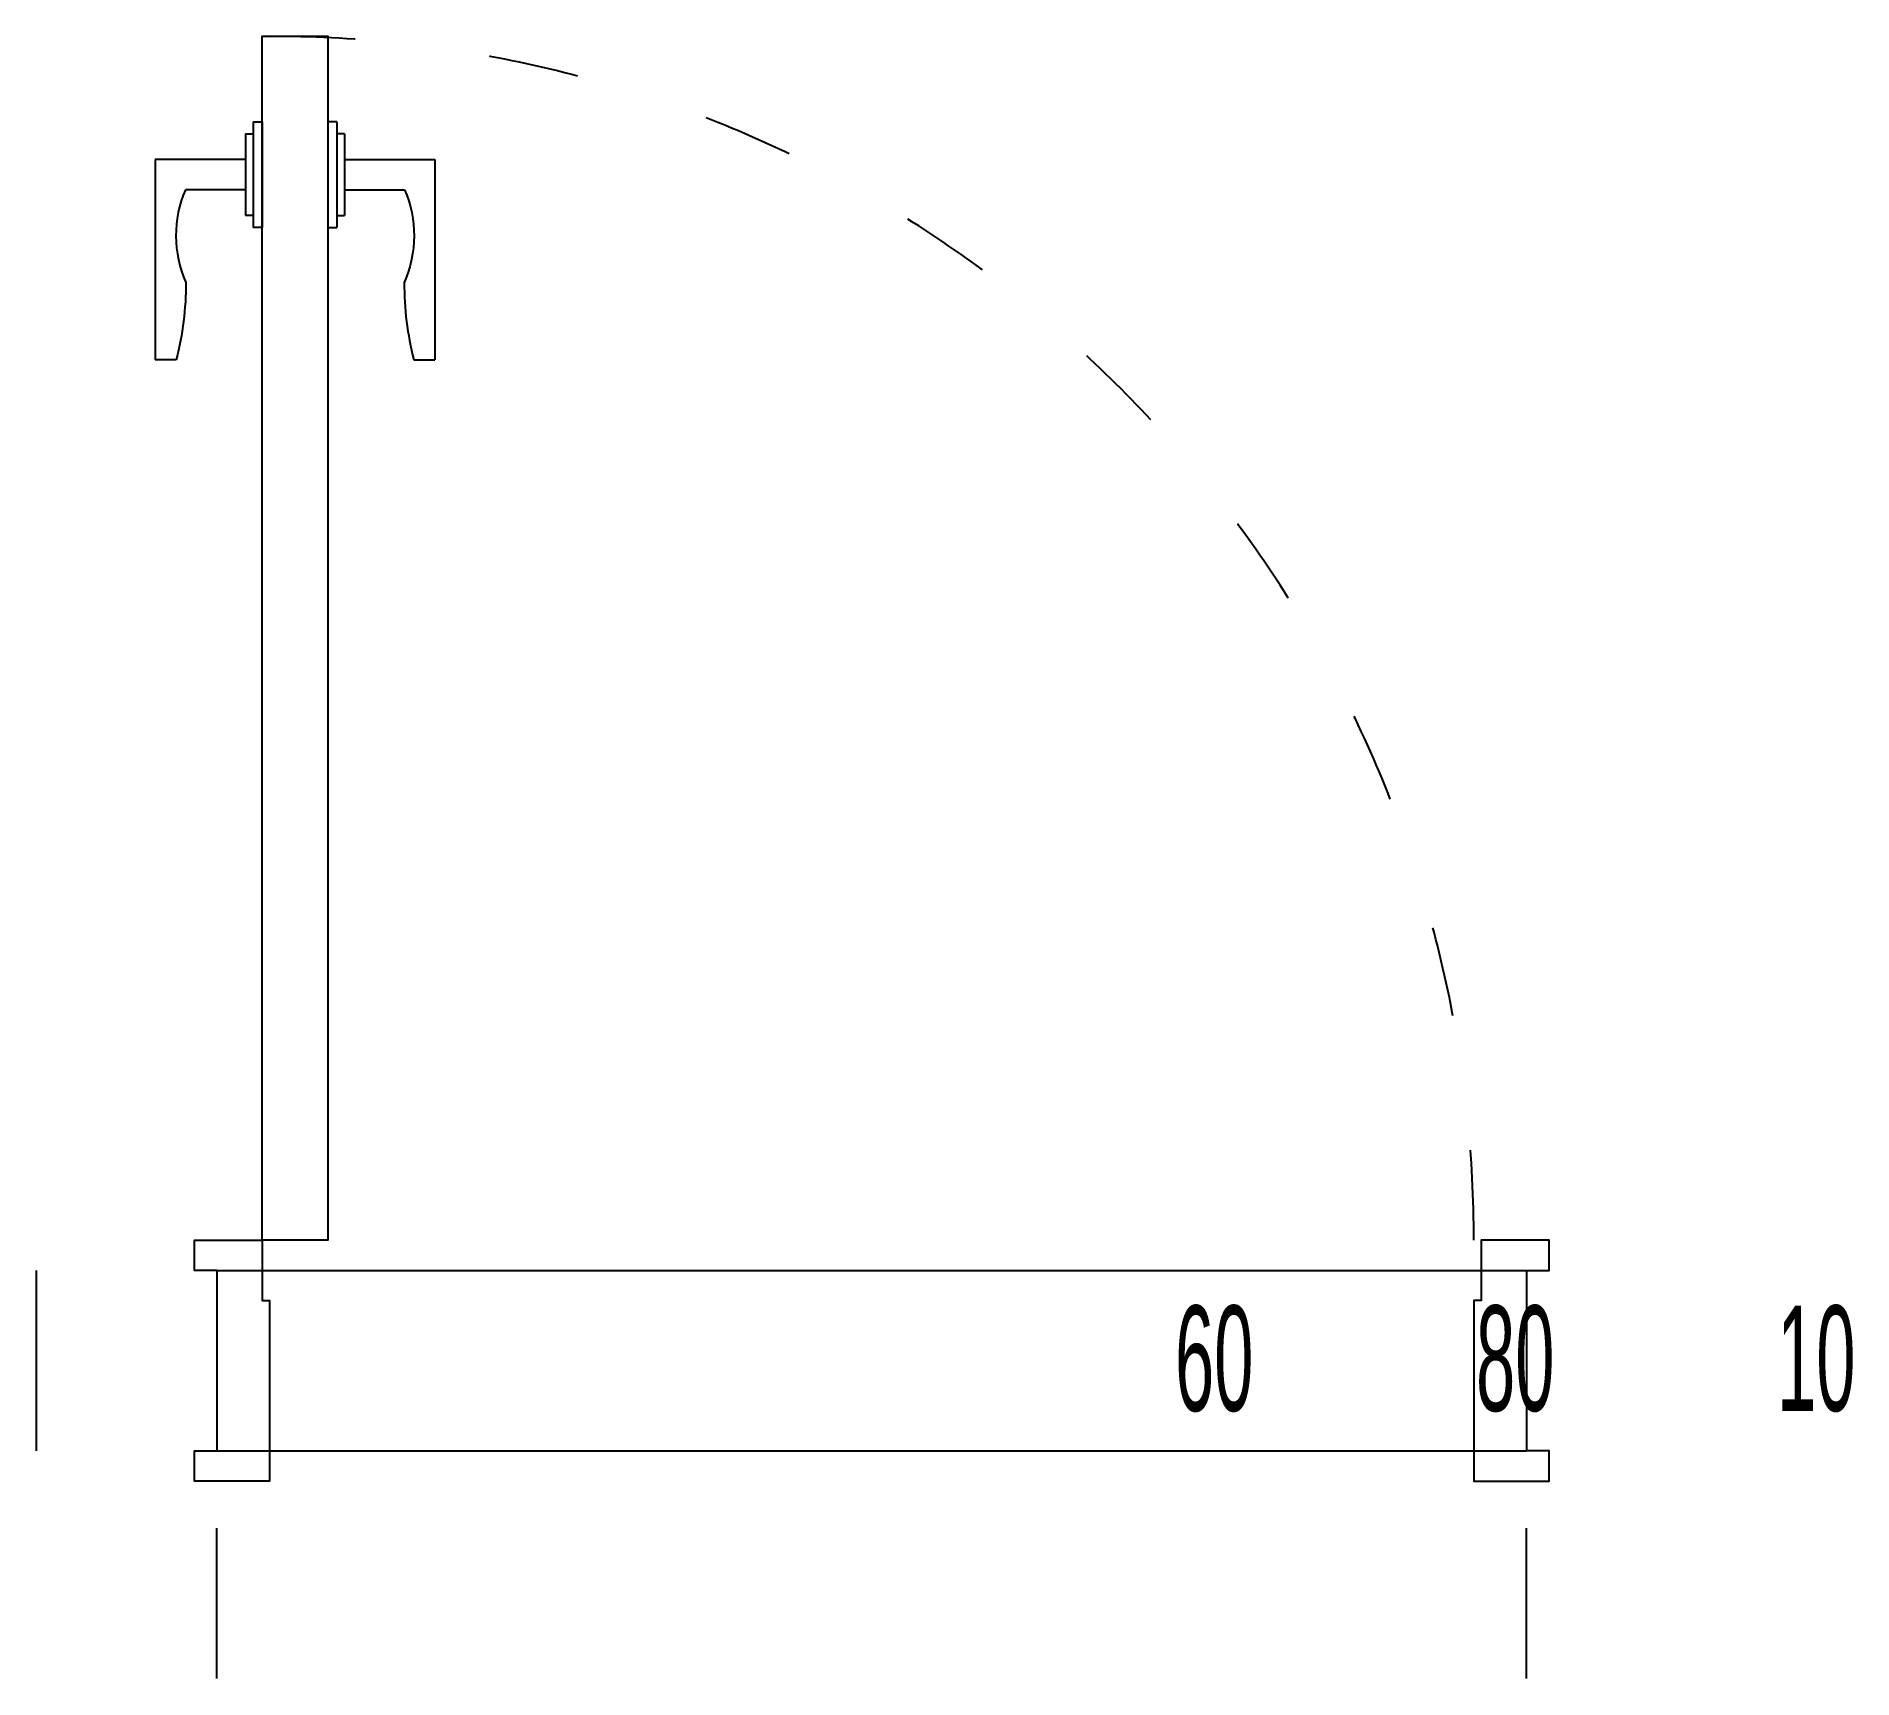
# Model space of a CAD drawing. Header units: millimetres. Extents: x -120 to 1087, y -271 to 820.
import ezdxf

# ---------------------------------------------------------------- set-up
doc = ezdxf.new("R2010")
doc.units = ezdxf.units.MM
doc.header["$MEASUREMENT"] = 0
doc.linetypes.add('ACAD_ISO03W100', pattern=[30, 12, -18])
doc.layers.get('Defpoints').update_dxf_attribs({"color": 1})
for name, color, linetype in [('D-T', 2, 'Continuous'), ('DOOR', 34, 'Continuous'), ('Wall-01', 4, 'Continuous')]:
    doc.layers.add(name, color=color, linetype=linetype)
doc.styles.add('标注', font='stylu.ttf')

msp = doc.modelspace()

# ---------------------------------------------------------------- linework, layer by layer
at = {"layer": 'D-T'}
for p, q in [((0, 0), (870, 0)), ((0, -120), (870, -120))]:
    msp.add_line(p, q, dxfattribs=at)
at = {"layer": 'Defpoints', "color": 250}
for p, q in [((-120, 0), (-120, -120)), ((0, -271.3), (0, -171.3)), ((870, -271.3), (870, -171.3))]:
    msp.add_line(p, q, dxfattribs=at)
at = {"layer": 'DOOR'}
for p, q in [((24, 763.1), (24, 692.9)), ((24, 763.1), (30, 763.1)), ((30, 763.1), (30, 693)), ((79.7, 763.1), (73.7, 763.1)), ((73.7, 763.1), (73.7, 693)), ((79.7, 763.1), (79.7, 692.9)), ((19, 755.1), (19, 701)), ((19, 755.1), (24, 755.1)), ((84.7, 755.1), (79.7, 755.1)), ((84.7, 755.1), (84.7, 701)), ((-41, 738.1), (-41, 605.1)), ((19, 738.1), (-41, 738.1)), ((84.7, 738.1), (144.7, 738.1)), ((144.7, 738.1), (144.7, 605.1)), ((19, 718.1), (-21, 718.1)), ((84.7, 718.1), (124.7, 718.1)), ((24, 701), (19, 701)), ((79.7, 701), (84.7, 701)), ((30, 693), (24, 693)), ((73.7, 693), (79.7, 693)), ((-27, 605.1), (-41, 605.1)), ((130.7, 605.1), (144.7, 605.1))]:
    msp.add_line(p, q, dxfattribs=at)
msp.add_lwpolyline([(30, 20), (30, 820), (73.7, 820), (73.7, 20)], close=True, dxfattribs=at)
for points in [[(-21, 718.1, 0.208715), (-20.6, 656.5, -0.061819), (-27, 605.1, -10.704779)], [(124.7, 718.1, -0.208715), (124.4, 656.5, 0.061819), (130.7, 605.1, 10.704779)]]:
    msp.add_lwpolyline(points, format="xyb", dxfattribs=at)
for points in [[(0, 0), (-15, 0), (-15, 20), (30, 20), (30, -20), (35, -20), (35, -140), (-15, -140), (-15, -120), (0, -120)], [(870, 0), (885, 0), (885, 20), (840, 20), (840, -20), (835, -20), (835, -140), (885, -140), (885, -120), (870, -120)]]:
    msp.add_lwpolyline(points, dxfattribs=at)
at = {"layer": 'DOOR', "linetype": 'ACAD_ISO03W100', "ltscale": 5}
msp.add_arc((35, 20), 800, 0, 90, dxfattribs=at)
at = {"layer": 'Wall-01', "ltscale": 5}
for p, q in [((0, 0), (0, -120)), ((870, 0), (870, -120))]:
    msp.add_line(p, q, dxfattribs=at)

# ---------------------------------------------------------------- texts
at = {"layer": 'Defpoints', "color": 250, "style": '标注', "width": 0.5}
for s, p in [('60', (636.5, -93.4)), ('80', (836.5, -93.4)), ('10', (1036.5, -93.4))]:
    msp.add_text(s, height=70, dxfattribs=at).set_placement(p)

doc.saveas('drawing.dxf')
